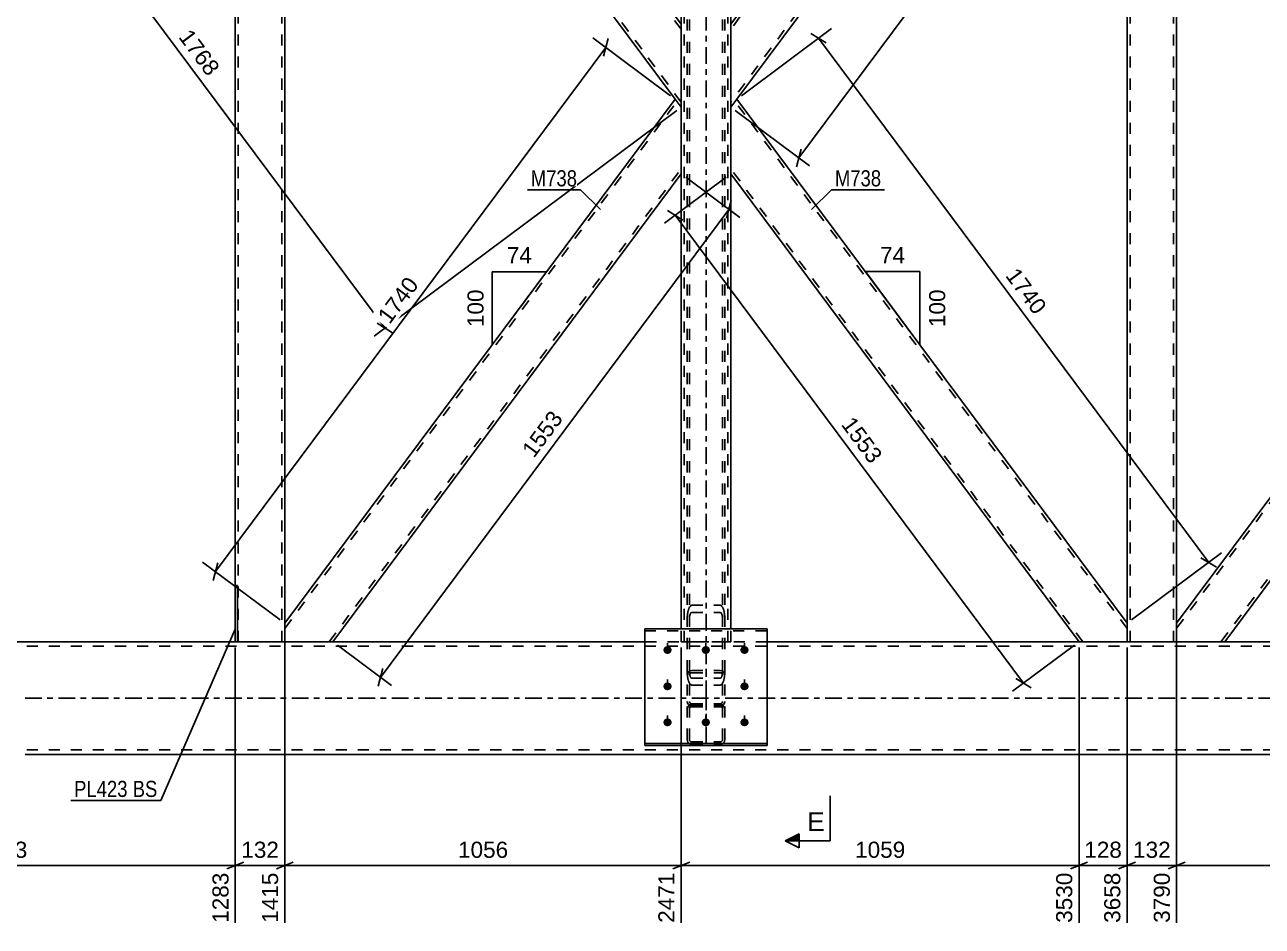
# Model space of a CAD drawing. Header units: millimetres. Extents: x -106 to 1083, y -547 to 294.
# Drawn here: x 45.4 to 265.1, y -253.2 to -93.2 of the extents above; entities that cross this region are included whole.
import ezdxf

# ---------------------------------------------------------------- set-up
doc = ezdxf.new("R2010")
doc.units = ezdxf.units.MM
doc.linetypes.add('DXK_LINE_DOT2', pattern=[3.9198, 1.9599, -1.9599])
doc.linetypes.add('DXK_LINE_DOT3', pattern=[5.9187, 2.979, -0.9799, 0.9799, -0.9799])
doc.styles.add('Arial', font='ARIAL.TTF', dxfattribs={"height": 0.2})
doc.styles.add('Arial Narrow', font='ARIALN.TTF', dxfattribs={"height": 0.2})

# ---------------------------------------------------------------- blocks, each defined once
blk = doc.blocks.new('Part-761556658-1424 - 1390')
at = {"color": 7, "linetype": 'DXK_LINE_DOT3'}
blk.add_line((166.34, -14.24), (166.34, -216.15), dxfattribs=at)
at = {"color": 7, "linetype": 'DXK_LINE_DOT2'}
for p, q in [((163, -22.85), (163.07, -22.75)), ((163, -207.87), (163, -22.85)), ((163.07, -22.75), (163.24, -22.66)), ((163.24, -22.66), (163.5, -22.6)), ((163.43, -22.8), (163.4, -22.85)), ((163.4, -207.87), (163.4, -22.85)), ((163.52, -22.76), (163.43, -22.8)), ((163.5, -22.6), (163.8, -22.58)), ((163.65, -22.73), (163.52, -22.76)), ((163.8, -22.72), (163.65, -22.73)), ((163.8, -22.58), (168.87, -22.58)), ((163.8, -22.72), (168.87, -22.72)), ((168.87, -22.58), (169.18, -22.6)), ((169.02, -22.73), (168.87, -22.72)), ((169.15, -22.76), (169.02, -22.73)), ((169.24, -22.8), (169.15, -22.76)), ((169.18, -22.6), (169.44, -22.66)), ((169.27, -22.85), (169.24, -22.8)), ((169.27, -207.87), (169.27, -22.85)), ((169.44, -22.66), (169.61, -22.75)), ((169.61, -22.75), (169.67, -22.85)), ((169.67, -207.87), (169.67, -22.85)), ((163.07, -24.69), (163, -24.59)), ((163.24, -24.78), (163.07, -24.69)), ((163.5, -24.84), (163.24, -24.78)), ((163.4, -24.59), (163.43, -24.64)), ((163.43, -24.64), (163.52, -24.68)), ((163.8, -24.86), (163.5, -24.84)), ((163.52, -24.68), (163.65, -24.71)), ((163.65, -24.71), (163.8, -24.72)), ((163.8, -24.72), (168.87, -24.72)), ((163.8, -24.86), (168.87, -24.86)), ((168.87, -24.72), (169.02, -24.71)), ((169.18, -24.84), (168.87, -24.86)), ((169.02, -24.71), (169.15, -24.68)), ((169.15, -24.68), (169.24, -24.64)), ((169.44, -24.78), (169.18, -24.84)), ((169.24, -24.64), (169.27, -24.59)), ((169.61, -24.69), (169.44, -24.78)), ((169.67, -24.59), (169.61, -24.69)), ((163.07, -197.73), (163, -198.7)), ((163.8, -196.18), (163.5, -196.37)), ((163.65, -197.53), (163.8, -197.44)), ((163.8, -196.18), (168.87, -196.18)), ((163.8, -197.44), (168.87, -197.44)), ((169.18, -196.37), (168.87, -196.18)), ((168.87, -197.44), (169.02, -197.53)), ((169.67, -198.7), (169.61, -197.73)), ((163.4, -198.7), (163.43, -198.22)), ((169.24, -198.22), (169.27, -198.7)), ((163.4, -202.67), (163, -202.67)), ((169.67, -202.67), (169.27, -202.67)), ((163, -207.87), (163.07, -208.84)), ((163.43, -208.36), (163.4, -207.87)), ((169.27, -207.87), (169.24, -208.36)), ((169.61, -208.84), (169.67, -207.87)), ((163.5, -210.2), (163.8, -210.39)), ((163.8, -209.13), (163.65, -209.04)), ((163.8, -209.13), (168.87, -209.13)), ((163.8, -210.39), (168.87, -210.39)), ((169.02, -209.04), (168.87, -209.13)), ((168.87, -210.39), (169.18, -210.2))]:
    blk.add_line(p, q, dxfattribs=at)
for centre, radius, start, end in [((166.13, -197.96), 3.07, 148.9118, 175.8159), ((164.97, -198.33), 1.54, 148.9118, 175.8159), ((167.71, -198.33), 1.54, 4.1841, 31.0882), ((166.55, -197.96), 3.07, 4.1841, 31.0882), ((164.97, -208.24), 1.54, 184.1841, 211.0882), ((167.71, -208.24), 1.54, 328.9118, 355.8159), ((166.13, -208.61), 3.07, 184.1841, 211.0882), ((166.55, -208.61), 3.07, 328.9118, 355.8159)]:
    blk.add_arc(centre, radius, start, end, dxfattribs=at)
blk = doc.blocks.new('Part-761556658-1397 - 1390')
at = {"color": 2, "linetype": 'Continuous'}
for p, q in [((155.5, -200.36), (177.17, -200.36)), ((155.5, -221.09), (155.5, -200.36)), ((177.17, -220.72), (177.17, -200.36)), ((155.5, -220.72), (177.17, -220.72)), ((155.5, -221.09), (177.17, -221.09)), ((177.17, -221.09), (177.17, -220.72))]:
    blk.add_line(p, q, dxfattribs=at)
at = {"color": 7, "linetype": 'DXK_LINE_DOT2'}
blk.add_line((155.5, -200.73), (177.17, -200.73), dxfattribs=at)
blk = doc.blocks.new('Part-761556658-1398 - 1390')
at = {"color": 7, "linetype": 'DXK_LINE_DOT2'}
for p, q in [((163.07, -208.24), (163, -208.53)), ((163, -220.03), (163, -208.53)), ((163.24, -208), (163.07, -208.24)), ((163.5, -207.83), (163.24, -208)), ((163.4, -208.53), (163.43, -208.38)), ((163.4, -220.03), (163.4, -208.53)), ((163.43, -208.38), (163.52, -208.26)), ((163.8, -207.78), (163.5, -207.83)), ((163.52, -208.26), (163.65, -208.18)), ((163.65, -208.18), (163.8, -208.15)), ((163.8, -207.78), (168.87, -207.78)), ((163.8, -208.15), (168.87, -208.15)), ((169.18, -207.83), (168.87, -207.78)), ((168.87, -208.15), (169.02, -208.18)), ((169.02, -208.18), (169.15, -208.26)), ((169.15, -208.26), (169.24, -208.38)), ((169.44, -208), (169.18, -207.83)), ((169.24, -208.38), (169.27, -208.53)), ((169.27, -220.03), (169.27, -208.53)), ((169.61, -208.24), (169.44, -208)), ((169.67, -208.53), (169.61, -208.24)), ((169.67, -220.03), (169.67, -208.53)), ((163, -213.29), (163.07, -213.58)), ((163, -214.64), (163.07, -214.31)), ((163.07, -213.58), (163.24, -213.82)), ((163.24, -213.82), (163.5, -213.98)), ((163.43, -213.43), (163.4, -213.29)), ((163.43, -214.47), (163.4, -214.64)), ((163.52, -213.55), (163.43, -213.43)), ((163.52, -214.34), (163.43, -214.47)), ((163.5, -213.85), (163.8, -213.79)), ((163.5, -213.98), (163.8, -214.04)), ((163.65, -213.64), (163.52, -213.55)), ((163.65, -214.24), (163.52, -214.34)), ((163.8, -213.66), (163.65, -213.64)), ((163.8, -214.21), (163.65, -214.24)), ((163.8, -213.66), (168.87, -213.66)), ((163.8, -213.79), (168.87, -213.79)), ((163.8, -214.04), (168.87, -214.04)), ((163.8, -214.21), (168.87, -214.21)), ((169.02, -213.64), (168.87, -213.66)), ((168.87, -213.79), (169.18, -213.85)), ((168.87, -214.04), (169.18, -213.98)), ((169.02, -214.24), (168.87, -214.21)), ((169.15, -213.55), (169.02, -213.64)), ((169.15, -214.34), (169.02, -214.24)), ((169.24, -213.43), (169.15, -213.55)), ((169.24, -214.47), (169.15, -214.34)), ((169.18, -213.98), (169.44, -213.82)), ((169.27, -213.29), (169.24, -213.43)), ((169.27, -214.64), (169.24, -214.47)), ((169.44, -213.82), (169.61, -213.58)), ((169.61, -213.58), (169.67, -213.29)), ((169.61, -214.31), (169.67, -214.64)), ((163.07, -220.35), (163, -220.03)), ((163.4, -220.03), (163.43, -220.19)), ((163.43, -220.19), (163.52, -220.33)), ((163.8, -220.88), (163.5, -220.82)), ((163.52, -220.33), (163.65, -220.42)), ((163.65, -220.42), (163.8, -220.45)), ((163.8, -220.45), (168.87, -220.45)), ((163.8, -220.88), (168.87, -220.88)), ((168.87, -220.45), (169.02, -220.42)), ((169.18, -220.82), (168.87, -220.88)), ((169.02, -220.42), (169.15, -220.33)), ((169.15, -220.33), (169.24, -220.19)), ((169.24, -220.19), (169.27, -220.03)), ((169.67, -220.03), (169.61, -220.35))]:
    blk.add_line(p, q, dxfattribs=at)
at = {"color": 7, "linetype": 'DXK_LINE_DOT3'}
blk.add_line((166.34, -220.75), (166.34, -207.49), dxfattribs=at)
at = {"color": 7, "linetype": 'DXK_LINE_DOT2'}
for centre, start, end in [((163.84, -214.6), 114.32, 159.2417), ((168.84, -214.6), 20.7583, 65.68), ((163.84, -220.06), 200.7583, 245.68), ((168.84, -220.06), 294.32, 339.2417)]:
    blk.add_arc(centre, 0.827, start, end, dxfattribs=at)
blk = doc.blocks.new('Part-761556658-1682 - 1390')
at = {"color": 2, "linetype": 'Continuous'}
for p, q in [((82.77, -202.67), (45.43, -202.67)), ((155.5, -202.67), (83.17, -202.67)), ((393.01, -202.67), (177.17, -202.67)), ((968.84, -222.67), (45.43, -222.67))]:
    blk.add_line(p, q, dxfattribs=at)
at = {"color": 7, "linetype": 'DXK_LINE_DOT2'}
for p, q in [((968.84, -203.47), (45.43, -203.47)), ((83.17, -202.67), (82.77, -202.67)), ((177.17, -202.67), (155.5, -202.67)), ((968.84, -221.87), (45.43, -221.87))]:
    blk.add_line(p, q, dxfattribs=at)
at = {"color": 7, "linetype": 'DXK_LINE_DOT3'}
blk.add_line((45.43, -212.67), (968.84, -212.67), dxfattribs=at)
blk = doc.blocks.new('Part-761556658-1559 - 1390')
at = {"color": 2, "linetype": 'Continuous'}
for p, q in [((170.74, -93.05), (232.57, -10)), ((241.1, -13.28), (241.1, -10)), ((241.1, -13.28), (171.82, -106.33)), ((170.74, -106), (170.74, -93.05)), ((170.74, -107.79), (170.74, -106))]:
    blk.add_line(p, q, dxfattribs=at)
at = {"color": 7, "linetype": 'DXK_LINE_DOT2'}
for p, q in [((233.23, -10), (170.74, -93.94)), ((241.1, -10), (232.57, -10)), ((241.1, -12.38), (170.74, -106.89)), ((170.74, -107.65), (170.74, -106)), ((171.82, -106.33), (170.74, -107.79))]:
    blk.add_line(p, q, dxfattribs=at)
blk = doc.blocks.new('Part-761556658-1544 - 1390')
at = {"color": 2, "linetype": 'Continuous'}
for p, q in [((170.74, -107.79), (171.82, -106.33)), ((241.1, -199.39), (171.82, -106.33)), ((170.74, -117.83), (170.74, -107.79)), ((170.74, -119.62), (170.74, -117.83)), ((232.57, -202.67), (170.74, -119.62)), ((241.1, -202.67), (241.1, -199.39))]:
    blk.add_line(p, q, dxfattribs=at)
at = {"color": 7, "linetype": 'DXK_LINE_DOT2'}
for p, q in [((241.1, -200.28), (171.49, -106.78)), ((170.74, -119.48), (170.74, -117.83)), ((233.23, -202.67), (170.74, -118.72)), ((241.1, -202.67), (232.57, -202.67))]:
    blk.add_line(p, q, dxfattribs=at)
blk = doc.blocks.new('Part-761556658-1812 - 1390')
at = {"color": 2, "linetype": 'Continuous'}
for p, q in [((161.94, -93.06), (161.94, -10)), ((170.74, -93.05), (170.74, -10)), ((161.94, -200.36), (161.94, -119.61)), ((170.74, -200.36), (170.74, -119.62))]:
    blk.add_line(p, q, dxfattribs=at)
at = {"color": 7, "linetype": 'DXK_LINE_DOT2'}
for p, q in [((170.74, -10), (161.94, -10)), ((162.47, -202.67), (162.47, -10)), ((170.2, -202.67), (170.2, -10)), ((161.94, -119.61), (161.94, -93.06)), ((170.74, -119.62), (170.74, -93.05)), ((161.94, -202.67), (161.94, -200.36)), ((170.74, -202.67), (170.74, -200.36)), ((170.74, -202.67), (161.94, -202.67))]:
    blk.add_line(p, q, dxfattribs=at)
blk = doc.blocks.new('Bolt-761556658-1702 - 1390')
at = {"linetype": 'Continuous'}
for points in [[(159.5, -204.81), (159.35, -204.8), (159.21, -204.75), (159.07, -204.68), (158.96, -204.58), (158.87, -204.47), (158.81, -204.33), (158.78, -204.19), (158.78, -204.05), (158.81, -203.91), (158.87, -203.78), (158.96, -203.66), (159.07, -203.56), (159.21, -203.49), (159.35, -203.45), (159.5, -203.43), (159.66, -203.45), (159.8, -203.49), (159.94, -203.56), (160.05, -203.66), (160.14, -203.78), (160.2, -203.91), (160.23, -204.05), (160.23, -204.19), (160.2, -204.33), (160.14, -204.47), (160.05, -204.58), (159.94, -204.68), (159.8, -204.75), (159.66, -204.8)], [(166.3, -204.81), (166.15, -204.8), (166.01, -204.75), (165.87, -204.68), (165.76, -204.58), (165.67, -204.47), (165.61, -204.33), (165.58, -204.19), (165.58, -204.05), (165.61, -203.91), (165.67, -203.78), (165.76, -203.66), (165.87, -203.56), (166.01, -203.49), (166.15, -203.45), (166.3, -203.43), (166.46, -203.45), (166.6, -203.49), (166.74, -203.56), (166.85, -203.66), (166.94, -203.78), (167, -203.91), (167.03, -204.05), (167.03, -204.19), (167, -204.33), (166.94, -204.47), (166.85, -204.58), (166.74, -204.68), (166.6, -204.75), (166.46, -204.8)], [(173.17, -204.81), (173.02, -204.8), (172.87, -204.75), (172.74, -204.68), (172.63, -204.58), (172.54, -204.47), (172.47, -204.33), (172.44, -204.19), (172.44, -204.05), (172.47, -203.91), (172.54, -203.78), (172.63, -203.66), (172.74, -203.56), (172.87, -203.49), (173.02, -203.45), (173.17, -203.43), (173.32, -203.45), (173.47, -203.49), (173.6, -203.56), (173.72, -203.66), (173.81, -203.78), (173.87, -203.91), (173.9, -204.05), (173.9, -204.19), (173.87, -204.33), (173.81, -204.47), (173.72, -204.58), (173.6, -204.68), (173.47, -204.75), (173.32, -204.8)], [(159.5, -211.26), (159.35, -211.25), (159.21, -211.2), (159.07, -211.13), (158.96, -211.04), (158.87, -210.92), (158.81, -210.79), (158.78, -210.65), (158.78, -210.5), (158.81, -210.36), (158.87, -210.23), (158.96, -210.11), (159.07, -210.02), (159.21, -209.94), (159.35, -209.9), (159.5, -209.88), (159.66, -209.9), (159.8, -209.94), (159.94, -210.02), (160.05, -210.11), (160.14, -210.23), (160.2, -210.36), (160.23, -210.5), (160.23, -210.65), (160.2, -210.79), (160.14, -210.92), (160.05, -211.04), (159.94, -211.13), (159.8, -211.2), (159.66, -211.25)], [(173.17, -211.26), (173.02, -211.25), (172.87, -211.2), (172.74, -211.13), (172.63, -211.04), (172.54, -210.92), (172.47, -210.79), (172.44, -210.65), (172.44, -210.5), (172.47, -210.36), (172.54, -210.23), (172.63, -210.11), (172.74, -210.02), (172.87, -209.94), (173.02, -209.9), (173.17, -209.88), (173.32, -209.9), (173.47, -209.94), (173.6, -210.02), (173.72, -210.11), (173.81, -210.23), (173.87, -210.36), (173.9, -210.5), (173.9, -210.65), (173.87, -210.79), (173.81, -210.92), (173.72, -211.04), (173.6, -211.13), (173.47, -211.2), (173.32, -211.25)], [(159.5, -217.65), (159.35, -217.64), (159.21, -217.59), (159.07, -217.52), (158.96, -217.43), (158.87, -217.31), (158.81, -217.18), (158.78, -217.04), (158.78, -216.89), (158.81, -216.75), (158.87, -216.62), (158.96, -216.5), (159.07, -216.41), (159.21, -216.33), (159.35, -216.29), (159.5, -216.27), (159.66, -216.29), (159.8, -216.33), (159.94, -216.41), (160.05, -216.5), (160.14, -216.62), (160.2, -216.75), (160.23, -216.89), (160.23, -217.04), (160.2, -217.18), (160.14, -217.31), (160.05, -217.43), (159.94, -217.52), (159.8, -217.59), (159.66, -217.64)], [(166.3, -217.65), (166.15, -217.64), (166.01, -217.59), (165.87, -217.52), (165.76, -217.43), (165.67, -217.31), (165.61, -217.18), (165.58, -217.04), (165.58, -216.89), (165.61, -216.75), (165.67, -216.62), (165.76, -216.5), (165.87, -216.41), (166.01, -216.33), (166.15, -216.29), (166.3, -216.27), (166.46, -216.29), (166.6, -216.33), (166.74, -216.41), (166.85, -216.5), (166.94, -216.62), (167, -216.75), (167.03, -216.89), (167.03, -217.04), (167, -217.18), (166.94, -217.31), (166.85, -217.43), (166.74, -217.52), (166.6, -217.59), (166.46, -217.64)], [(173.17, -217.65), (173.02, -217.64), (172.87, -217.59), (172.74, -217.52), (172.63, -217.43), (172.54, -217.31), (172.47, -217.18), (172.44, -217.04), (172.44, -216.89), (172.47, -216.75), (172.54, -216.62), (172.63, -216.5), (172.74, -216.41), (172.87, -216.33), (173.02, -216.29), (173.17, -216.27), (173.32, -216.29), (173.47, -216.33), (173.6, -216.41), (173.72, -216.5), (173.81, -216.62), (173.87, -216.75), (173.9, -216.89), (173.9, -217.04), (173.87, -217.18), (173.81, -217.31), (173.72, -217.43), (173.6, -217.52), (173.47, -217.59), (173.32, -217.64)]]:
    blk.add_hatch(color=1, dxfattribs=at).paths.add_polyline_path(points)
at = {"color": 1, "linetype": 'Continuous'}
for p, q in [((159.5, -204.78), (159.5, -202.89)), ((166.3, -204.78), (166.3, -202.89)), ((173.17, -204.78), (173.17, -202.89)), ((159.5, -211.24), (159.5, -209.34)), ((173.17, -211.24), (173.17, -209.34)), ((159.5, -217.63), (159.5, -215.73)), ((166.3, -217.63), (166.3, -215.73)), ((173.17, -217.63), (173.17, -215.73))]:
    blk.add_line(p, q, dxfattribs=at)
blk = doc.blocks.new('Part-761556658-1872 - 1390')
at = {"color": 7, "linetype": 'DXK_LINE_DOT2'}
for p, q in [((391.57, -10), (249.9, -200.28)), ((399.43, -10), (390.9, -10)), ((399.43, -12.38), (257.77, -202.67)), ((324.67, -98.97), (319.18, -106.33)), ((330.15, -106.33), (324.67, -113.7)), ((258.43, -202.67), (249.9, -202.67))]:
    blk.add_line(p, q, dxfattribs=at)
at = {"color": 2, "linetype": 'Continuous'}
for p, q in [((390.9, -10), (324.67, -98.97)), ((399.43, -13.28), (399.43, -10)), ((399.43, -13.28), (330.15, -106.33)), ((319.18, -106.33), (249.9, -199.39)), ((324.67, -113.7), (258.43, -202.67)), ((249.9, -202.67), (249.9, -199.39))]:
    blk.add_line(p, q, dxfattribs=at)
blk = doc.blocks.new('Part-761556658-1791 - 1390')
at = {"color": 2, "linetype": 'Continuous'}
for p, q in [((83.17, -192.67), (82.77, -192.67)), ((82.77, -192.67), (82.77, -202.67)), ((83.17, -192.67), (83.17, -202.67)), ((83.17, -202.67), (82.77, -202.67))]:
    blk.add_line(p, q, dxfattribs=at)
blk = doc.blocks.new('Part-761556658-1796 - 1390')
at = {"color": 7, "linetype": 'DXK_LINE_DOT2'}
for p, q in [((82.77, -202.67), (82.77, -192.67)), ((83.17, -192.67), (82.77, -192.67)), ((83.17, -202.67), (83.17, -192.67)), ((83.17, -202.67), (82.77, -202.67))]:
    blk.add_line(p, q, dxfattribs=at)
blk = doc.blocks.new('Part-761556658-1807 - 1390')
at = {"color": 7, "linetype": 'DXK_LINE_DOT2'}
for p, q in [((249.9, -10), (241.1, -10)), ((241.1, -13.28), (241.1, -10)), ((241.63, -202.67), (241.63, -10)), ((249.37, -202.67), (249.37, -10)), ((249.9, -13.28), (249.9, -10)), ((241.1, -202.67), (241.1, -199.39)), ((249.9, -202.67), (249.9, -199.39)), ((249.9, -202.67), (241.1, -202.67))]:
    blk.add_line(p, q, dxfattribs=at)
at = {"color": 2, "linetype": 'Continuous'}
for p, q in [((241.1, -199.39), (241.1, -13.28)), ((249.9, -199.39), (249.9, -13.28))]:
    blk.add_line(p, q, dxfattribs=at)
blk = doc.blocks.new('Part-761556658-1857 - 1390')
at = {"color": 2, "linetype": 'Continuous'}
for p, q in [((249.9, -10), (249.9, -13.28)), ((324.67, -98.97), (258.43, -10)), ((249.9, -13.28), (319.18, -106.33)), ((324, -99.86), (319.18, -106.33)), ((324, -99.86), (324.67, -98.97))]:
    blk.add_line(p, q, dxfattribs=at)
at = {"color": 7, "linetype": 'DXK_LINE_DOT2'}
for p, q in [((258.43, -10), (249.9, -10)), ((324.33, -99.41), (257.77, -10)), ((319.51, -105.89), (249.9, -12.38)), ((324.62, -99.03), (324, -99.86)), ((319.51, -105.89), (319.54, -105.85))]:
    blk.add_line(p, q, dxfattribs=at)
blk = doc.blocks.new('Part-761556658-1877 - 1390')
at = {"color": 2, "linetype": 'Continuous'}
for p, q in [((91.57, -199.39), (160.85, -106.33)), ((161.94, -107.8), (160.85, -106.33)), ((161.94, -107.8), (161.94, -119.61)), ((100.1, -202.67), (161.94, -119.61)), ((91.57, -202.67), (91.57, -199.39))]:
    blk.add_line(p, q, dxfattribs=at)
at = {"color": 7, "linetype": 'DXK_LINE_DOT2'}
for p, q in [((91.57, -200.28), (161.18, -106.78)), ((99.43, -202.67), (161.94, -118.71)), ((91.57, -202.67), (100.1, -202.67))]:
    blk.add_line(p, q, dxfattribs=at)
blk = doc.blocks.new('Part-761556658-1882 - 1390')
at = {"color": 2, "linetype": 'Continuous'}
for p, q in [((91.57, -13.28), (91.57, -10)), ((100.1, -10), (161.94, -93.06)), ((160.85, -106.33), (91.57, -13.28)), ((161.94, -93.06), (161.94, -107.8))]:
    blk.add_line(p, q, dxfattribs=at)
at = {"color": 7, "linetype": 'DXK_LINE_DOT2'}
for p, q in [((100.1, -10), (91.57, -10)), ((161.94, -93.95), (99.43, -10)), ((161.94, -106.9), (91.57, -12.38)), ((161.94, -107.8), (160.85, -106.33))]:
    blk.add_line(p, q, dxfattribs=at)
blk = doc.blocks.new('Part-761556658-1887 - 1390')
at = {"color": 7, "linetype": 'DXK_LINE_DOT2'}
for p, q in [((91.57, -10), (82.77, -10)), ((82.77, -20), (82.77, -10)), ((83.3, -202.67), (83.3, -10)), ((91.03, -202.67), (91.03, -10)), ((91.57, -13.28), (91.57, -10)), ((82.77, -202.67), (82.77, -192.67)), ((91.57, -202.67), (91.57, -199.39)), ((91.57, -202.67), (82.77, -202.67))]:
    blk.add_line(p, q, dxfattribs=at)
at = {"color": 2, "linetype": 'Continuous'}
for p, q in [((91.57, -199.39), (91.57, -13.28)), ((82.77, -192.67), (82.77, -20))]:
    blk.add_line(p, q, dxfattribs=at)
blk = doc.blocks.new('AngleDimension-761556658-21279 - 1390')
at = {"color": 7, "linetype": 'Continuous'}
for p, q in [((201.06, -145.61), (194.63, -136.97)), ((204.31, -136.97), (194.63, -136.97)), ((204.31, -149.97), (194.63, -136.97)), ((204.31, -149.97), (204.31, -136.97))]:
    blk.add_line(p, q, dxfattribs=at)
at = {"color": 0}
for points in [[(202.29, -136.07), (202.29, -131.87), (196.64, -131.87), (196.64, -136.07)], [(209.41, -139.53), (205.21, -139.53), (205.21, -147.41), (209.41, -147.41)]]:
    blk.add_wipeout(points, dxfattribs=at)
at = {"color": 3, "style": 'Arial'}
blk.add_text('74', height=2.865, dxfattribs=at).set_placement((197.24, -135.47))
blk.add_text('100', height=2.865, rotation=90.0002, dxfattribs=at).set_placement((208.81, -146.81))
blk = doc.blocks.new('StraightDimension-761556658-20792 - 1390')
at = {"color": 7, "linetype": 'Continuous'}
for p, q in [((91.57, -200.39), (91.57, -252.55)), ((82.77, -203.67), (82.77, -252.55)), ((81.27, -242.96), (84.27, -241.76)), ((82.77, -242.36), (91.57, -242.36)), ((93.07, -241.76), (90.07, -242.96))]:
    blk.add_line(p, q, dxfattribs=at)
at = {"color": 0}
blk.add_wipeout([(91.1, -241.61), (91.1, -237.41), (83.23, -237.41), (83.23, -241.61)], dxfattribs=at)
at = {"color": 0, "linetype": 'Continuous'}
blk.add_wipeout([(90.97, -243.06), (86.77, -243.06), (86.77, -253.15), (90.97, -253.15)], dxfattribs=at)
at = {"color": 3, "style": 'Arial'}
blk.add_text('132', height=2.865, dxfattribs=at).set_placement((83.83, -241.01))
at = {"color": 3, "linetype": 'Continuous', "style": 'Arial'}
blk.add_text('1415', height=2.865, rotation=90.0002, dxfattribs=at).set_placement((90.37, -252.55))
blk = doc.blocks.new('AngleDimension-761556658-21251 - 1390')
at = {"color": 7, "linetype": 'Continuous'}
for p, q in [((128.35, -136.98), (138.03, -136.98)), ((128.35, -149.98), (138.03, -136.98)), ((128.35, -149.98), (128.35, -136.98)), ((133.44, -143.14), (138.03, -136.98))]:
    blk.add_line(p, q, dxfattribs=at)
at = {"color": 0}
for points in [[(136.02, -136.08), (136.02, -131.88), (130.37, -131.88), (130.37, -136.08)], [(127.45, -139.54), (123.25, -139.54), (123.25, -147.42), (127.45, -147.42)]]:
    blk.add_wipeout(points, dxfattribs=at)
at = {"color": 3, "style": 'Arial'}
blk.add_text('74', height=2.865, dxfattribs=at).set_placement((130.97, -135.48))
blk.add_text('100', height=2.865, rotation=90.0002, dxfattribs=at).set_placement((126.85, -146.82))
blk = doc.blocks.new('StraightDimension-761556658-21599 - 1390')
at = {"color": 7, "linetype": 'Continuous'}
for p, q in [((90.76, -13.87), (37.03, -53.88)), ((40.33, -53.29), (37.58, -51.6)), ((38.96, -52.45), (109.33, -146.97)), ((161.14, -108.39), (107.4, -148.4)), ((107.95, -146.12), (110.7, -147.81))]:
    blk.add_line(p, q, dxfattribs=at)
at = {"color": 0}
blk.add_wipeout([(77.76, -103.31), (81.13, -100.8), (75.1, -92.7), (71.73, -95.21)], dxfattribs=at)
at = {"color": 3, "style": 'Arial'}
blk.add_text('1768', height=2.865, rotation=-53.3309, dxfattribs=at).set_placement((72.57, -95.33))
blk = doc.blocks.new('StraightDimension-761556658-21467 - 1390')
at = {"color": 7, "linetype": 'Continuous'}
for p, q in [((169.94, -120.21), (158.95, -128.39)), ((162.25, -127.81), (159.5, -126.12)), ((160.87, -126.96), (222.71, -210.01)), ((231.77, -203.26), (220.78, -211.44)), ((221.33, -209.17), (224.08, -210.86))]:
    blk.add_line(p, q, dxfattribs=at)
at = {"color": 0}
blk.add_wipeout([(195.41, -172.09), (198.77, -169.58), (192.75, -161.48), (189.38, -163.99)], dxfattribs=at)
at = {"color": 3, "style": 'Arial'}
blk.add_text('1553', height=2.865, rotation=-53.3309, dxfattribs=at).set_placement((190.22, -164.11))
blk = doc.blocks.new('StraightDimension-761556658-20787 - 1390')
at = {"color": 7, "linetype": 'Continuous'}
for p, q in [((249.9, -200.39), (249.9, -252.55)), ((390.9, -203.67), (390.9, -252.55)), ((251.4, -241.76), (248.4, -242.96)), ((249.9, -242.36), (390.9, -242.36)), ((389.4, -242.96), (392.4, -241.76))]:
    blk.add_line(p, q, dxfattribs=at)
at = {"color": 0}
blk.add_wipeout([(325.45, -241.61), (325.45, -237.41), (315.35, -237.41), (315.35, -241.61)], dxfattribs=at)
at = {"color": 0, "linetype": 'Continuous'}
blk.add_wipeout([(390.3, -243.06), (386.1, -243.06), (386.1, -253.15), (390.3, -253.15)], dxfattribs=at)
at = {"color": 3, "style": 'Arial'}
blk.add_text('2115', height=2.865, dxfattribs=at).set_placement((315.95, -241.01))
at = {"color": 3, "linetype": 'Continuous', "style": 'Arial'}
blk.add_text('5905', height=2.865, rotation=90.0002, dxfattribs=at).set_placement((389.7, -252.55))
blk = doc.blocks.new('StraightDimension-761556658-20788 - 1390')
at = {"color": 7, "linetype": 'Continuous'}
for p, q in [((249.9, -200.39), (249.9, -252.55)), ((241.1, -203.67), (241.1, -252.55)), ((239.6, -242.96), (242.6, -241.76)), ((241.1, -242.36), (249.9, -242.36)), ((251.4, -241.76), (248.4, -242.96))]:
    blk.add_line(p, q, dxfattribs=at)
at = {"color": 0}
blk.add_wipeout([(249.44, -241.61), (249.44, -237.41), (241.56, -237.41), (241.56, -241.61)], dxfattribs=at)
at = {"color": 0, "linetype": 'Continuous'}
blk.add_wipeout([(249.3, -243.06), (245.1, -243.06), (245.1, -253.15), (249.3, -253.15)], dxfattribs=at)
at = {"color": 3, "style": 'Arial'}
blk.add_text('132', height=2.865, dxfattribs=at).set_placement((242.16, -241.01))
at = {"color": 3, "linetype": 'Continuous', "style": 'Arial'}
blk.add_text('3790', height=2.865, rotation=90.0002, dxfattribs=at).set_placement((248.7, -252.55))
blk = doc.blocks.new('StraightDimension-761556658-20789 - 1390')
at = {"color": 7, "linetype": 'Continuous'}
for p, q in [((232.57, -203.67), (232.57, -252.55)), ((241.1, -203.67), (241.1, -252.55)), ((231.07, -242.96), (234.07, -241.76)), ((232.57, -242.36), (241.1, -242.36)), ((242.6, -241.76), (239.6, -242.96))]:
    blk.add_line(p, q, dxfattribs=at)
at = {"color": 0}
blk.add_wipeout([(240.77, -241.61), (240.77, -237.41), (232.9, -237.41), (232.9, -241.61)], dxfattribs=at)
at = {"color": 0, "linetype": 'Continuous'}
blk.add_wipeout([(240.5, -243.06), (236.3, -243.06), (236.3, -253.15), (240.5, -253.15)], dxfattribs=at)
at = {"color": 3, "style": 'Arial'}
blk.add_text('128', height=2.865, dxfattribs=at).set_placement((233.5, -241.01))
at = {"color": 3, "linetype": 'Continuous', "style": 'Arial'}
blk.add_text('3658', height=2.865, rotation=90.0002, dxfattribs=at).set_placement((239.9, -252.55))
blk = doc.blocks.new('StraightDimension-761556658-20790 - 1390')
at = {"color": 7, "linetype": 'Continuous'}
for p, q in [((161.94, -203.67), (161.94, -252.55)), ((232.57, -203.67), (232.57, -252.55)), ((163.44, -241.76), (160.44, -242.96)), ((161.94, -242.36), (232.57, -242.36)), ((231.07, -242.96), (234.07, -241.76))]:
    blk.add_line(p, q, dxfattribs=at)
at = {"color": 0}
blk.add_wipeout([(202.3, -241.61), (202.3, -237.41), (192.21, -237.41), (192.21, -241.61)], dxfattribs=at)
at = {"color": 0, "linetype": 'Continuous'}
blk.add_wipeout([(231.97, -243.06), (227.77, -243.06), (227.77, -253.15), (231.97, -253.15)], dxfattribs=at)
at = {"color": 3, "style": 'Arial'}
blk.add_text('1059', height=2.865, dxfattribs=at).set_placement((192.81, -241.01))
at = {"color": 3, "linetype": 'Continuous', "style": 'Arial'}
blk.add_text('3530', height=2.865, rotation=90.0002, dxfattribs=at).set_placement((231.37, -252.55))
blk = doc.blocks.new('StraightDimension-761556658-20791 - 1390')
at = {"color": 7, "linetype": 'Continuous'}
for p, q in [((91.57, -200.39), (91.57, -252.55)), ((161.94, -203.67), (161.94, -252.55)), ((93.07, -241.76), (90.07, -242.96)), ((91.57, -242.36), (161.94, -242.36)), ((160.44, -242.96), (163.44, -241.76))]:
    blk.add_line(p, q, dxfattribs=at)
at = {"color": 0}
blk.add_wipeout([(131.8, -241.61), (131.8, -237.41), (121.71, -237.41), (121.71, -241.61)], dxfattribs=at)
at = {"color": 0, "linetype": 'Continuous'}
blk.add_wipeout([(161.34, -243.06), (157.14, -243.06), (157.14, -253.15), (161.34, -253.15)], dxfattribs=at)
at = {"color": 3, "style": 'Arial'}
blk.add_text('1056', height=2.865, dxfattribs=at).set_placement((122.31, -241.01))
at = {"color": 3, "linetype": 'Continuous', "style": 'Arial'}
blk.add_text('2471', height=2.865, rotation=90.0002, dxfattribs=at).set_placement((160.74, -252.55))
blk = doc.blocks.new('StraightDimension-761556658-20793 - 1390')
at = {"color": 7, "linetype": 'Continuous'}
for p, q in [((82.77, -203.67), (82.77, -252.55)), ((0, -223.71), (0, -245.88)), ((1.5, -241.76), (-1.5, -242.96)), ((0, -242.36), (82.77, -242.36)), ((81.27, -242.96), (84.27, -241.76))]:
    blk.add_line(p, q, dxfattribs=at)
at = {"color": 0}
blk.add_wipeout([(46.43, -241.61), (46.43, -237.41), (36.34, -237.41), (36.34, -241.61)], dxfattribs=at)
at = {"color": 0, "linetype": 'Continuous'}
for points in [[(-0.6, -243.06), (-4.8, -243.06), (-4.8, -246.48), (-0.6, -246.48)], [(82.17, -243.06), (77.97, -243.06), (77.97, -253.15), (82.17, -253.15)]]:
    blk.add_wipeout(points, dxfattribs=at)
at = {"color": 3, "style": 'Arial'}
blk.add_text('1283', height=2.865, dxfattribs=at).set_placement((36.94, -241.01))
at = {"color": 3, "linetype": 'Continuous', "style": 'Arial'}
for s, height, p in [('0', 2.87, (-1.2, -245.88)), ('1283', 2.865, (81.57, -252.55))]:
    blk.add_text(s, height=height, rotation=90.0002, dxfattribs=at).set_placement(p)
blk = doc.blocks.new('StraightDimension-761556658-21405 - 1390')
at = {"color": 7, "linetype": 'Continuous'}
for p, q in [((41.21, -11.5), (40.01, -8.5)), ((81.77, -10), (37.76, -10)), ((40.61, -202.67), (40.61, -10)), ((40.01, -201.17), (41.21, -204.17)), ((81.77, -202.67), (37.76, -202.67))]:
    blk.add_line(p, q, dxfattribs=at)
at = {"color": 0}
blk.add_wipeout([(39.86, -101.29), (35.66, -101.29), (35.66, -111.38), (39.86, -111.38)], dxfattribs=at)
at = {"color": 3, "style": 'Arial'}
blk.add_text('2890', height=2.865, rotation=90.0002, dxfattribs=at).set_placement((39.26, -110.78))
blk = doc.blocks.new('StraightDimension-761556658-21438 - 1390')
at = {"color": 7, "linetype": 'Continuous'}
for p, q in [((162.74, -120.2), (172.34, -127.35)), ((170, -127.48), (170.83, -124.35)), ((108.57, -208.98), (170.41, -125.92)), ((100.9, -203.26), (110.5, -210.41)), ((108.99, -207.42), (108.16, -210.54))]:
    blk.add_line(p, q, dxfattribs=at)
at = {"color": 0}
blk.add_wipeout([(141.91, -162.95), (138.54, -160.44), (132.51, -168.54), (135.88, -171.05)], dxfattribs=at)
at = {"color": 3, "style": 'Arial'}
blk.add_text('1553', height=2.865, rotation=53.3309, dxfattribs=at).set_placement((135.76, -170.21))
blk = doc.blocks.new('StraightDimension-761556658-21535 - 1390')
at = {"color": 7, "linetype": 'Continuous'}
for p, q in [((160.05, -105.74), (146.24, -95.46)), ((148.12, -98.72), (148.94, -95.6)), ((79.25, -190.22), (148.53, -97.16)), ((90.76, -198.79), (76.96, -188.52)), ((79.66, -188.66), (78.83, -191.78))]:
    blk.add_line(p, q, dxfattribs=at)
at = {"color": 0}
blk.add_wipeout([(116.3, -139.19), (112.93, -136.69), (106.9, -144.78), (110.27, -147.29)], dxfattribs=at)
at = {"color": 3, "style": 'Arial'}
blk.add_text('1740', height=2.865, rotation=53.3309, dxfattribs=at).set_placement((110.15, -146.45))
blk = doc.blocks.new('StraightDimension-761556658-21561 - 1390')
at = {"color": 7, "linetype": 'Continuous'}
for p, q in [((172.62, -105.74), (188.6, -93.84)), ((187.69, -96.38), (184.94, -94.7)), ((186.32, -95.54), (255.6, -188.6)), ((241.9, -198.79), (257.88, -186.89)), ((254.22, -187.75), (256.97, -189.44))]:
    blk.add_line(p, q, dxfattribs=at)
at = {"color": 0}
blk.add_wipeout([(224.57, -145.67), (227.94, -143.16), (221.91, -135.06), (218.54, -137.57)], dxfattribs=at)
at = {"color": 3, "style": 'Arial'}
blk.add_text('1740', height=2.865, rotation=-53.3309, dxfattribs=at).set_placement((219.38, -137.69))
blk = doc.blocks.new('StraightDimension-761556658-21580 - 1390')
at = {"color": 7, "linetype": 'Continuous'}
for p, q in [((241.9, -13.88), (255.1, -23.7)), ((252.76, -23.83), (253.59, -20.7)), ((182.81, -116.77), (253.17, -22.27)), ((171.54, -108.38), (184.74, -118.21)), ((183.22, -115.21), (182.4, -118.34))]:
    blk.add_line(p, q, dxfattribs=at)
at = {"color": 0}
blk.add_wipeout([(220.4, -65.02), (217.04, -62.52), (211.01, -70.61), (214.38, -73.12)], dxfattribs=at)
at = {"color": 3, "style": 'Arial'}
blk.add_text('1767', height=2.865, rotation=53.3309, dxfattribs=at).set_placement((214.25, -72.28))
blk = doc.blocks.new('StraightDimension-761556658-21870 - 1390')
at = {"color": 7, "linetype": 'Continuous'}
for p, q in [((156.74, 44.03), (-54.6, 44.03)), ((-51.15, 42.53), (-52.35, 45.53)), ((-51.75, -230.67), (-51.75, 44.03)), ((-2.67, -230.67), (-54.6, -230.67)), ((-52.35, -229.17), (-51.15, -232.17))]:
    blk.add_line(p, q, dxfattribs=at)
at = {"color": 0}
blk.add_wipeout([(-52.5, -88.27), (-56.7, -88.27), (-56.7, -98.37), (-52.5, -98.37)], dxfattribs=at)
at = {"color": 3, "style": 'Arial'}
blk.add_text('4120', height=2.865, rotation=90.0002, dxfattribs=at).set_placement((-53.1, -97.77))
blk = doc.blocks.new('Mark-761556658-20291 - 1390')
at = {"color": 0}
blk.add_wipeout([(143.45, -121.83), (143.45, -118.83), (135.23, -118.83), (135.23, -121.83)], dxfattribs=at)
blk.add_wipeout([(143.45, -121.83), (143.45, -118.83), (135.23, -118.83), (135.23, -121.83)], dxfattribs=at)
at = {"color": 30, "linetype": 'Continuous'}
for p in [(134.63, -122.43), (147.59, -125.97)]:
    blk.add_line(p, (144.05, -122.43), dxfattribs=at)
at = {"color": 3, "style": 'Arial Narrow'}
blk.add_text('M738', height=2.863, dxfattribs=at).set_placement((135.23, -121.83))
blk = doc.blocks.new('MarkSet-761556658-3383 - 1390')
at = {"color": 0}
blk.add_wipeout([(63.65, -230.21), (63.65, -227.21), (54.14, -227.21), (54.14, -230.21)], dxfattribs=at)
blk.add_wipeout([(63.65, -230.21), (63.65, -227.21), (54.14, -227.21), (54.14, -230.21)], dxfattribs=at)
blk.add_wipeout([(68.93, -230.21), (68.93, -227.21), (64.55, -227.21), (64.55, -230.21)], dxfattribs=at)
blk.add_wipeout([(68.93, -230.21), (68.93, -227.21), (64.55, -227.21), (64.55, -230.21)], dxfattribs=at)
at = {"color": 30, "linetype": 'Continuous'}
for p in [(82.77, -200.44), (53.54, -230.81)]:
    blk.add_line(p, (69.53, -230.81), dxfattribs=at)
at = {"color": 3, "style": 'Arial Narrow'}
for s, p in [('PL423', (54.14, -230.21)), ('BS', (64.55, -230.21))]:
    blk.add_text(s, height=2.863, dxfattribs=at).set_placement(p)
blk = doc.blocks.new('Mark-761556658-20252 - 1390')
at = {"color": 0}
blk.add_wipeout([(197.44, -121.83), (197.44, -118.83), (189.22, -118.83), (189.22, -121.83)], dxfattribs=at)
blk.add_wipeout([(197.44, -121.83), (197.44, -118.83), (189.22, -118.83), (189.22, -121.83)], dxfattribs=at)
at = {"color": 30, "linetype": 'Continuous'}
for p, q in [((185.08, -125.97), (188.62, -122.43)), ((188.62, -122.43), (198.04, -122.43))]:
    blk.add_line(p, q, dxfattribs=at)
at = {"color": 3, "style": 'Arial Narrow'}
blk.add_text('M738', height=2.863, dxfattribs=at).set_placement((189.22, -121.83))
blk = doc.blocks.new('SectionMark-761556658-22776 - 1390')
at = {"linetype": 'Continuous'}
for points in [[(182.9, 50.36), (182.9, 49.11), (180.4, 50.36)], [(182.9, -236.76), (182.9, -238.01), (180.4, -238.01)]]:
    blk.add_hatch(color=6, dxfattribs=at).paths.add_polyline_path(points)
at = {"color": 6, "linetype": 'Continuous'}
for p, q in [((180.4, 50.36), (182.9, 51.61)), ((182.9, 49.11), (182.9, 51.61)), ((188.4, 50.36), (180.4, 50.36)), ((180.4, 50.36), (182.9, 49.11)), ((180.4, -238.01), (182.9, -236.76)), ((182.9, -236.76), (182.9, -239.26)), ((188.4, -238.01), (180.4, -238.01)), ((182.9, -239.26), (180.4, -238.01))]:
    blk.add_line(p, q, dxfattribs=at)
at = {"color": 0, "linetype": 'Continuous'}
for points in [[(187.4, 45.11), (187.4, 48.61), (184.29, 48.61), (184.29, 45.11)], [(187.4, -236.26), (187.4, -232.76), (184.29, -232.76), (184.29, -236.26)]]:
    blk.add_wipeout(points, dxfattribs=at)
at = {"color": 6, "linetype": 'Continuous'}
for p, q in [((188.4, 50.36), (188.4, 42.36)), ((188.4, -238.01), (188.4, -230.01))]:
    blk.add_line(p, q, dxfattribs=at)
at = {"color": 3, "linetype": 'Continuous', "style": 'Arial'}
for p in [(184.29, 45.11), (184.29, -236.26)]:
    blk.add_text('E', height=3.34, dxfattribs=at).set_placement(p)

msp = doc.modelspace()

# ---------------------------------------------------------------- block references
for name in ['Part-761556658-1887 - 1390', 'Part-761556658-1882 - 1390', 'Part-761556658-1812 - 1390', 'Part-761556658-1559 - 1390', 'Part-761556658-1807 - 1390', 'Part-761556658-1872 - 1390', 'Part-761556658-1857 - 1390', 'Part-761556658-1424 - 1390', 'Part-761556658-1877 - 1390', 'Part-761556658-1544 - 1390', 'Part-761556658-1791 - 1390', 'Part-761556658-1796 - 1390', 'Part-761556658-1397 - 1390', 'Part-761556658-1682 - 1390', 'Bolt-761556658-1702 - 1390', 'Part-761556658-1398 - 1390']:
    msp.add_blockref(name, (0, 0))

# ---------------------------------------------------------------- next in the draw order: block references
for name in ['AngleDimension-761556658-21251 - 1390', 'AngleDimension-761556658-21279 - 1390', 'StraightDimension-761556658-20792 - 1390', 'StraightDimension-761556658-20787 - 1390']:
    msp.add_blockref(name, (0, 0))

# ---------------------------------------------------------------- next in the draw order: block references
for name in ['StraightDimension-761556658-21599 - 1390', 'StraightDimension-761556658-20788 - 1390', 'StraightDimension-761556658-20793 - 1390']:
    msp.add_blockref(name, (0, 0))

# ---------------------------------------------------------------- next in the draw order: block references
for name in ['StraightDimension-761556658-21405 - 1390', 'StraightDimension-761556658-21467 - 1390']:
    msp.add_blockref(name, (0, 0))

# ---------------------------------------------------------------- next in the draw order: block references
msp.add_blockref('StraightDimension-761556658-20789 - 1390', (0, 0))

# ---------------------------------------------------------------- next in the draw order: block references
msp.add_blockref('StraightDimension-761556658-20790 - 1390', (0, 0))

# ---------------------------------------------------------------- next in the draw order: block references
msp.add_blockref('StraightDimension-761556658-20791 - 1390', (0, 0))

# ---------------------------------------------------------------- next in the draw order: block references
msp.add_blockref('StraightDimension-761556658-21438 - 1390', (0, 0))

# ---------------------------------------------------------------- next in the draw order: block references
for name in ['StraightDimension-761556658-21561 - 1390', 'StraightDimension-761556658-21535 - 1390']:
    msp.add_blockref(name, (0, 0))

# ---------------------------------------------------------------- next in the draw order: block references
for name in ['StraightDimension-761556658-21870 - 1390', 'StraightDimension-761556658-21580 - 1390']:
    msp.add_blockref(name, (0, 0))

# ---------------------------------------------------------------- next in the draw order: block references
for name in ['Mark-761556658-20291 - 1390', 'Mark-761556658-20252 - 1390', 'MarkSet-761556658-3383 - 1390']:
    msp.add_blockref(name, (0, 0))

# ---------------------------------------------------------------- next in the draw order: block references
msp.add_blockref('SectionMark-761556658-22776 - 1390', (0, 0))

doc.saveas('drawing.dxf')
